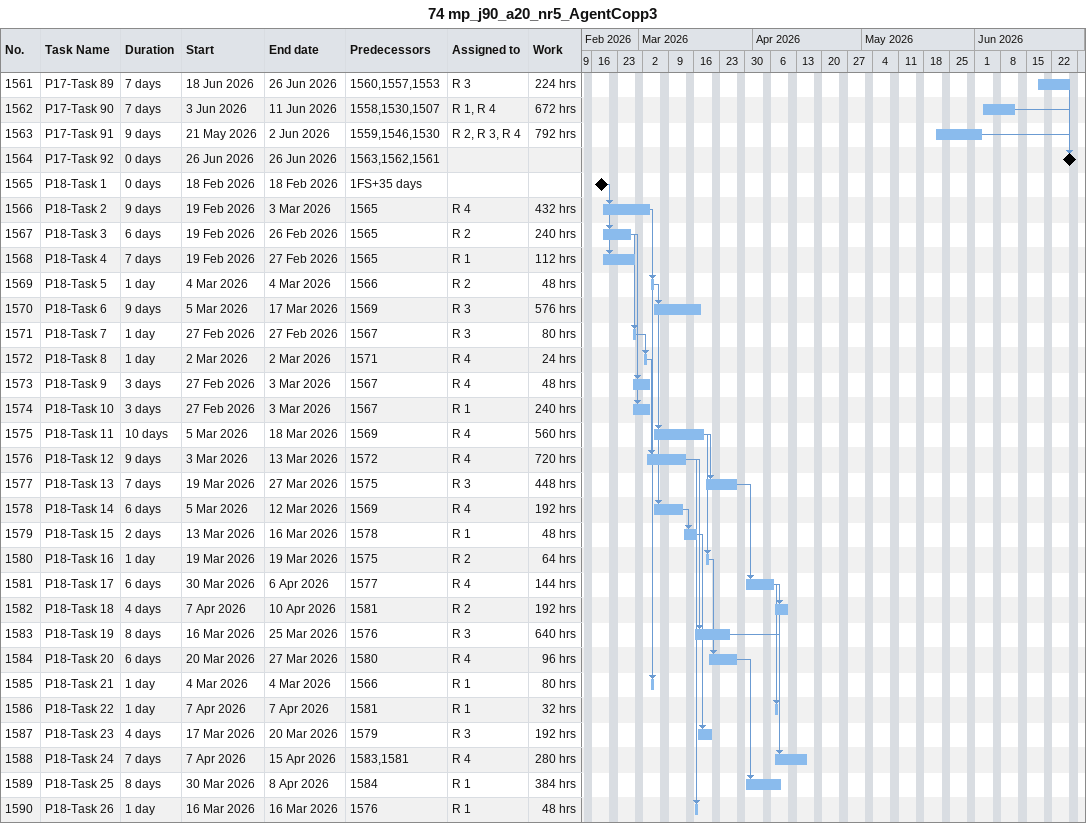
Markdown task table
74 mp_j90_a20_nr5_AgentCopp3

| ID | Task | Duration | Start | Finish | Predecessors | Resources | Work (h) |
|---|---|---|---|---|---|---|---|
| 1561 | P17-Task 89 | 7d | 2026-06-18 | 2026-06-26 | 1560, 1557, 1553 | R 3 | 224 |
| 1562 | P17-Task 90 | 7d | 2026-06-03 | 2026-06-11 | 1558, 1530, 1507 | R 1, R 4 | 672 |
| 1563 | P17-Task 91 | 9d | 2026-05-21 | 2026-06-02 | 1559, 1546, 1530 | R 2, R 3, R 4 | 792 |
| 1564 | P17-Task 92 | 0d | 2026-06-26 | 2026-06-26 | 1563, 1562, 1561 |  |  |
| 1565 | P18-Task 1 | 0d | 2026-02-18 | 2026-02-18 | 1FS+35d |  |  |
| 1566 | P18-Task 2 | 9d | 2026-02-19 | 2026-03-03 | 1565 | R 4 | 432 |
| 1567 | P18-Task 3 | 6d | 2026-02-19 | 2026-02-26 | 1565 | R 2 | 240 |
| 1568 | P18-Task 4 | 7d | 2026-02-19 | 2026-02-27 | 1565 | R 1 | 112 |
| 1569 | P18-Task 5 | 1d | 2026-03-04 | 2026-03-04 | 1566 | R 2 | 48 |
| 1570 | P18-Task 6 | 9d | 2026-03-05 | 2026-03-17 | 1569 | R 3 | 576 |
| 1571 | P18-Task 7 | 1d | 2026-02-27 | 2026-02-27 | 1567 | R 3 | 80 |
| 1572 | P18-Task 8 | 1d | 2026-03-02 | 2026-03-02 | 1571 | R 4 | 24 |
| 1573 | P18-Task 9 | 3d | 2026-02-27 | 2026-03-03 | 1567 | R 4 | 48 |
| 1574 | P18-Task 10 | 3d | 2026-02-27 | 2026-03-03 | 1567 | R 1 | 240 |
| 1575 | P18-Task 11 | 10d | 2026-03-05 | 2026-03-18 | 1569 | R 4 | 560 |
| 1576 | P18-Task 12 | 9d | 2026-03-03 | 2026-03-13 | 1572 | R 4 | 720 |
| 1577 | P18-Task 13 | 7d | 2026-03-19 | 2026-03-27 | 1575 | R 3 | 448 |
| 1578 | P18-Task 14 | 6d | 2026-03-05 | 2026-03-12 | 1569 | R 4 | 192 |
| 1579 | P18-Task 15 | 2d | 2026-03-13 | 2026-03-16 | 1578 | R 1 | 48 |
| 1580 | P18-Task 16 | 1d | 2026-03-19 | 2026-03-19 | 1575 | R 2 | 64 |
| 1581 | P18-Task 17 | 6d | 2026-03-30 | 2026-04-06 | 1577 | R 4 | 144 |
| 1582 | P18-Task 18 | 4d | 2026-04-07 | 2026-04-10 | 1581 | R 2 | 192 |
| 1583 | P18-Task 19 | 8d | 2026-03-16 | 2026-03-25 | 1576 | R 3 | 640 |
| 1584 | P18-Task 20 | 6d | 2026-03-20 | 2026-03-27 | 1580 | R 4 | 96 |
| 1585 | P18-Task 21 | 1d | 2026-03-04 | 2026-03-04 | 1566 | R 1 | 80 |
| 1586 | P18-Task 22 | 1d | 2026-04-07 | 2026-04-07 | 1581 | R 1 | 32 |
| 1587 | P18-Task 23 | 4d | 2026-03-17 | 2026-03-20 | 1579 | R 3 | 192 |
| 1588 | P18-Task 24 | 7d | 2026-04-07 | 2026-04-15 | 1583, 1581 | R 4 | 280 |
| 1589 | P18-Task 25 | 8d | 2026-03-30 | 2026-04-08 | 1584 | R 1 | 384 |
| 1590 | P18-Task 26 | 1d | 2026-03-16 | 2026-03-16 | 1576 | R 1 | 48 |
